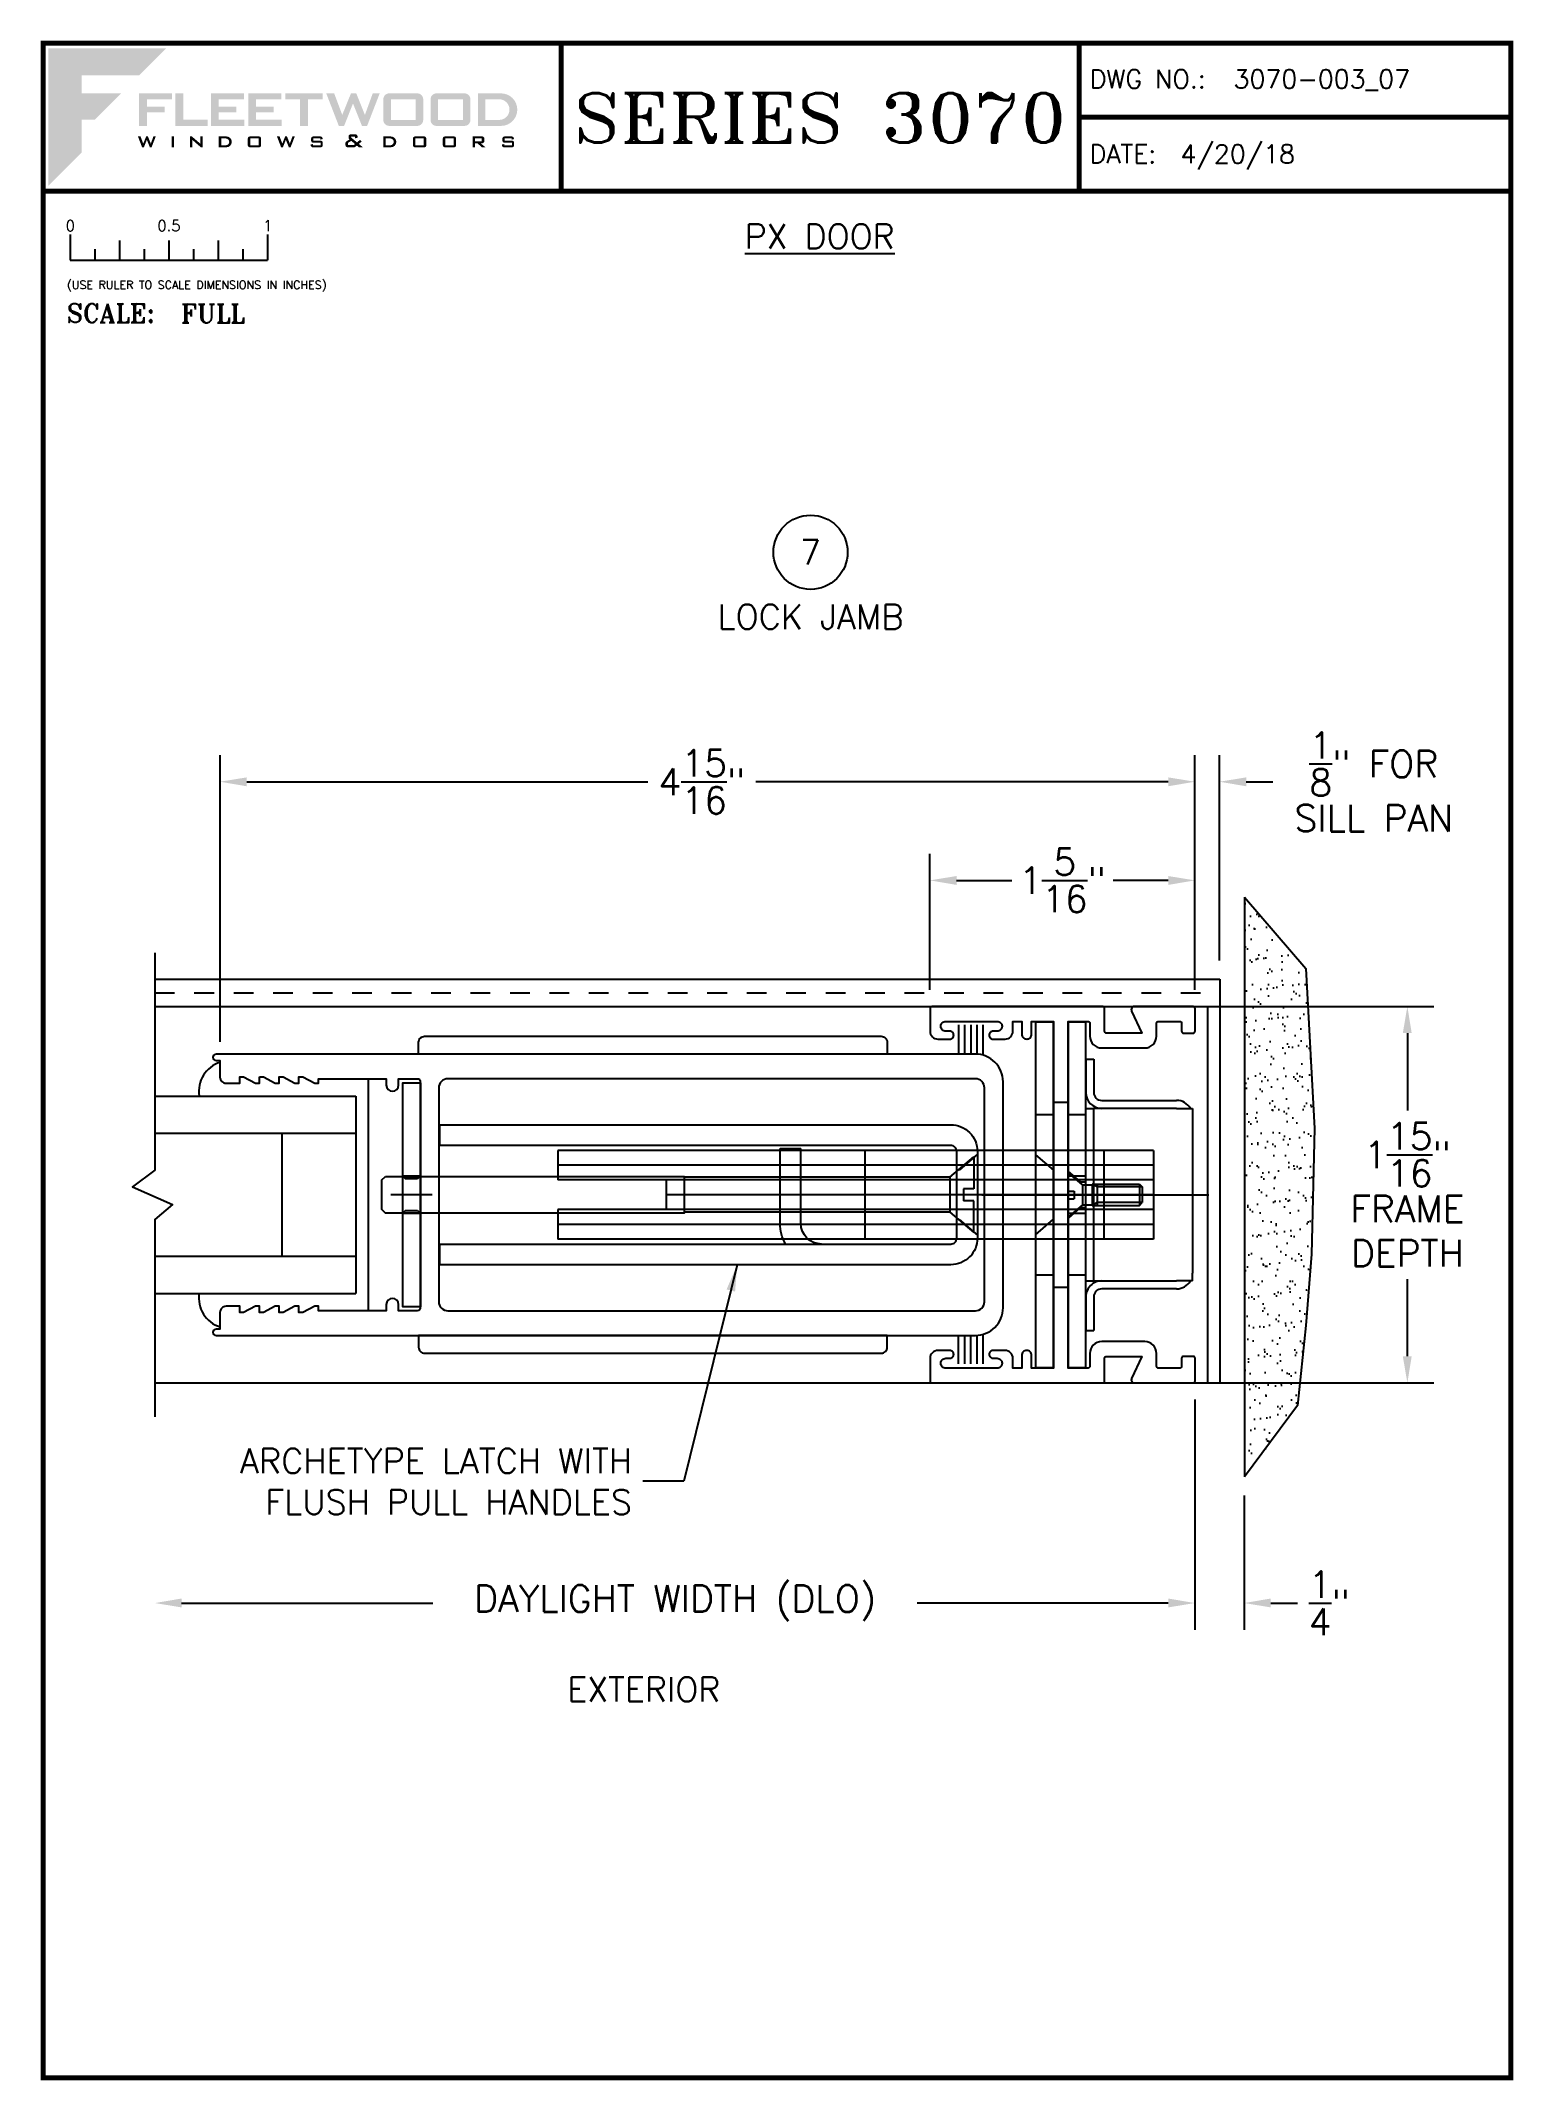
# Paper-space layout 'DETAIL 7' of a CAD drawing. Extents: x 0.3 to 7.8, y 0.1 to 10.4.
# The model-space entities are those that its viewports show. They can reach past a viewport. Long polylines and large blocks are cut down to what shows.
import ezdxf
from ezdxf.enums import TextEntityAlignment as Align

# ---------------------------------------------------------------- set-up
doc = ezdxf.new("R2010")
doc.units = 0
doc.header["$LTSCALE"] = 0.25
doc.header["$MEASUREMENT"] = 0
doc.linetypes.add('HIDDEN', pattern=[0.375, 0.25, -0.125])
doc.layers.get('0').update_dxf_attribs({"linetype": 'CONTINUOUS'})
doc.layers.get('DEFPOINTS').update_dxf_attribs({"color": 1, "linetype": 'CONTINUOUS'})
for name, color, linetype in [('DIM', 7, 'CONTINUOUS'), ('GLASS-VINYL', 7, 'CONTINUOUS'), ('MISC', 7, 'CONTINUOUS'), ('SEAL', 7, 'CONTINUOUS'), ('SILL-PAN', 7, 'CONTINUOUS'), ('STRIKE', 7, 'CONTINUOUS'), ('TEXT', 7, 'CONTINUOUS'), ('VENT', 5, 'CONTINUOUS')]:
    doc.layers.add(name, color=color, linetype=linetype)
doc.layers.add('VP', color=40, linetype='CONTINUOUS', plot=False)
doc.layers.get('VP').off()
doc.styles.add('ROMANS', font='romans')
doc.styles.add('ROMANT', font='romant')
doc.styles.add('SIMPLEX-094', font='simplex.shx', dxfattribs={"height": 0.094})
doc.styles.get("Standard").update_dxf_attribs({"font": 'simplex.shx'})
doc.dimstyles.new('FULL SCALE', dxfattribs={"dimscale": 0.75, "dimtxt": 0.18, "dimasz": 0.18, "dimexe": 0.18, "dimexo": 0.125, "dimgap": 0.09, "dimtad": 0, "dimtih": 1, "dimtoh": 1, "dimdec": 4, "dimzin": 0, "dimdsep": 46, "dimlunit": 4, "dimtxsty": 'Standard', "dimcen": 0.09, "dimadec": 0, "dimazin": 0, "dimtfac": 1, "dimtdec": 4, "dimtofl": 0, "dimtmove": 0, "dimatfit": 3, "dimfxl": 0, "dimtolj": 1, "dimtzin": 0, "dimarcsym": 0})

# ---------------------------------------------------------------- blocks, each defined once
blk = doc.blocks.new('*D71')
at = {"layer": 'DEFPOINTS', "color": 0}
for p in [(6.15, 3.657), (0.879, 3.594), (6.15, 2.531)]:
    blk.add_point(p, dxfattribs=at)
at = {"layer": 'TEXT', "color": 0, "lineweight": -2}
for p, q in [((6.15, 3.563), (6.15, 2.396)), ((1.014, 2.531), (2.287, 2.531)), ((6.015, 2.531), (4.742, 2.531))]:
    blk.add_line(p, q, dxfattribs=at)
at = {"layer": 'TEXT', "color": 0}
for points in [[(1.014, 2.554), (1.014, 2.509), (0.879, 2.531)], [(6.015, 2.554), (6.015, 2.509), (6.15, 2.531)]]:
    blk.add_solid(points, dxfattribs=at)
at = {"layer": 'TEXT', "color": 0, "insert": (3.515, 2.531), "char_height": 0.135, "attachment_point": 5}
blk.add_mtext('\\A1;DAYLIGHT WIDTH (DLO)', dxfattribs=at)
blk = doc.blocks.new('*D72')
at = {"layer": 'DEFPOINTS', "color": 0}
for p in [(6.15, 3.657), (6.4, 3.171), (6.4, 2.531)]:
    blk.add_point(p, dxfattribs=at)
at = {"layer": 'TEXT', "color": 0, "lineweight": -2}
for p, q in [((6.15, 3.563), (6.15, 2.396)), ((6.4, 3.077), (6.4, 2.396)), ((6.015, 2.531), (5.88, 2.531)), ((6.535, 2.531), (6.67, 2.531))]:
    blk.add_line(p, q, dxfattribs=at)
at = {"layer": 'TEXT', "color": 0}
for points in [[(6.015, 2.554), (6.015, 2.509), (6.15, 2.531)], [(6.535, 2.554), (6.535, 2.509), (6.4, 2.531)]]:
    blk.add_solid(points, dxfattribs=at)
at = {"layer": 'TEXT', "color": 0, "insert": (6.831, 2.531), "char_height": 0.135, "attachment_point": 5}
blk.add_mtext('\\A1;{\\H1.000000x;\\S1/4;}"', dxfattribs=at)
blk = doc.blocks.new('sectball')
blk.add_circle((0, 0), 0.125)
blk.add_attdef('NO', text='', height=0.062).set_placement((0, 0), align=Align.MIDDLE_CENTER)
for tag, p in [('LINE1', (0, -0.2588)), ('LINE2', (0, -0.3864)), ('LINE3', (0, -0.5214))]:
    blk.add_attdef(tag, text='', height=0.078).set_placement(p, align=Align.CENTER)
blk = doc.blocks.new('Fleetwood_Logo_6-10-15')
h = blk.add_hatch(color=154)
h.dxf.hatch_style = 1
h.paths.add_polyline_path([(0.2526, -0.0017), (0.0019, -0.0017), (0.0019, -0.2942), (0.0725, -0.2236), (0.0725, -0.1535), (0.1007, -0.1535), (0.1567, -0.0976), (0.0725, -0.0976), (0.0725, -0.0596), (0.1946, -0.0596)])
h = blk.add_hatch(color=251)
h.dxf.hatch_style = 1
h.paths.add_polyline_path([(0.2487, -0.1256), (0.2112, -0.1256), (0.2112, -0.1102), (0.2647, -0.1102), (0.2647, -0.0976), (0.1946, -0.0976), (0.1946, -0.1667), (0.2112, -0.1667), (0.2112, -0.1377), (0.2487, -0.1377)])
h = blk.add_hatch(color=251)
h.dxf.hatch_style = 1
h.paths.add_polyline_path([(0.2886, -0.0976), (0.272, -0.0976), (0.272, -0.1667), (0.3401, -0.1667), (0.3401, -0.1535), (0.2886, -0.1535)])
h = blk.add_hatch(color=251)
h.dxf.hatch_style = 1
h.paths.add_polyline_path([(0.4175, -0.0976), (0.3474, -0.0976), (0.3474, -0.1667), (0.4185, -0.1667), (0.4185, -0.1534), (0.364, -0.1534), (0.364, -0.1377), (0.4015, -0.1377), (0.4015, -0.1256), (0.364, -0.1256), (0.364, -0.1102), (0.4175, -0.1102)])
h = blk.add_hatch(color=251)
h.dxf.hatch_style = 1
h.paths.add_polyline_path([(0.4965, -0.0976), (0.4264, -0.0976), (0.4264, -0.1667), (0.4975, -0.1667), (0.4975, -0.1534), (0.443, -0.1534), (0.443, -0.1377), (0.4804, -0.1377), (0.4804, -0.1256), (0.443, -0.1256), (0.443, -0.1102), (0.4965, -0.1102)])
h = blk.add_hatch(color=251)
h.dxf.hatch_style = 1
h.paths.add_polyline_path([(0.5842, -0.0976), (0.5054, -0.0976), (0.5054, -0.1102), (0.5365, -0.1102), (0.5365, -0.1667), (0.5531, -0.1667), (0.5531, -0.1102), (0.5842, -0.1102)])
h = blk.add_hatch(color=251)
h.dxf.hatch_style = 1
h.paths.add_polyline_path([(0.6089, -0.0976), (0.5921, -0.0976), (0.6188, -0.1667), (0.63, -0.1667), (0.6489, -0.1192), (0.6679, -0.1667), (0.6789, -0.1667), (0.7056, -0.0976), (0.6908, -0.0976), (0.6742, -0.1433), (0.6558, -0.0976), (0.6446, -0.0976), (0.6261, -0.1433)])
h = blk.add_hatch(color=251)
h.dxf.hatch_style = 1
h.paths.add_polyline_path([(0.7853, -0.0976), (0.726, -0.0976, 0.414214), (0.7133, -0.1102), (0.7133, -0.154, 0.414214), (0.726, -0.1667), (0.7853, -0.1667, 0.414214), (0.798, -0.154), (0.798, -0.1102, 0.414214)])
h.paths.add_polyline_path([(0.7819, -0.1102), (0.7819, -0.154), (0.7294, -0.154), (0.7294, -0.1102)], flags=16)
h = blk.add_hatch(color=251)
h.dxf.hatch_style = 1
h.paths.add_polyline_path([(0.8856, -0.0976), (0.8262, -0.0976, 0.414214), (0.8136, -0.1102), (0.8136, -0.154, 0.414214), (0.8262, -0.1667), (0.8856, -0.1667, 0.414214), (0.8982, -0.154), (0.8982, -0.1102, 0.414214)])
h.paths.add_polyline_path([(0.8822, -0.1102), (0.8822, -0.154), (0.8296, -0.154), (0.8296, -0.1102)], flags=16)
h = blk.add_hatch(color=251)
h.dxf.hatch_style = 1
h.paths.add_polyline_path([(0.9632, -0.0976), (0.914, -0.0976), (0.914, -0.1667), (0.9632, -0.1667, 1)])
h.paths.add_polyline_path([(0.9301, -0.1102), (0.9593, -0.1102, -1), (0.9593, -0.154), (0.9301, -0.154)], flags=16)
h = blk.add_hatch(color=7)
h.dxf.hatch_style = 1
h.paths.add_polyline_path([(0.2301, -0.1891), (0.2251, -0.1891), (0.2196, -0.2043), (0.2134, -0.1891), (0.2097, -0.1891), (0.2035, -0.2043), (0.1978, -0.1891), (0.1922, -0.1891), (0.2011, -0.2121), (0.2048, -0.2121), (0.2112, -0.1963), (0.2175, -0.2121), (0.2212, -0.2121)])
h = blk.add_hatch(color=7)
h.dxf.hatch_style = 1
h.paths.add_polyline_path([(0.2691, -0.1891), (0.2637, -0.1891), (0.2637, -0.2118), (0.2637, -0.2121), (0.2691, -0.2121)])
h = blk.add_hatch(color=7)
h.dxf.hatch_style = 1
h.paths.add_polyline_path([(0.3077, -0.1964), (0.3259, -0.2121), (0.3298, -0.2121), (0.3298, -0.1891), (0.325, -0.1891), (0.325, -0.2047), (0.3067, -0.1891), (0.3029, -0.1891), (0.3029, -0.2121), (0.3077, -0.2121)])
h = blk.add_hatch(color=7)
h.dxf.hatch_style = 1
h.paths.add_polyline_path([(0.3801, -0.1891), (0.3637, -0.1891), (0.3637, -0.2121), (0.3801, -0.2121, 1)])
h.paths.add_polyline_path([(0.3691, -0.2079), (0.3691, -0.1933), (0.3788, -0.1933, -1), (0.3788, -0.2079)], flags=16)
h = blk.add_hatch(color=7)
h.dxf.hatch_style = 1
h.paths.add_polyline_path([(0.4537, -0.2079), (0.4537, -0.1933, 0.414214), (0.4495, -0.1891), (0.4297, -0.1891, 0.414214), (0.4255, -0.1933), (0.4255, -0.2079, 0.414214), (0.4297, -0.2121), (0.4495, -0.2121, 0.414214)])
h.paths.add_polyline_path([(0.4308, -0.2079), (0.4308, -0.1933), (0.4484, -0.1933), (0.4484, -0.2079)], flags=16)
h = blk.add_hatch(color=7)
h.dxf.hatch_style = 1
h.paths.add_polyline_path([(0.5253, -0.1891), (0.5203, -0.1891), (0.5148, -0.2043), (0.5087, -0.1891), (0.5049, -0.1891), (0.4988, -0.2043), (0.493, -0.1891), (0.4874, -0.1891), (0.4963, -0.2121), (0.5001, -0.2121), (0.5064, -0.1963), (0.5127, -0.2121), (0.5164, -0.2121)])
h = blk.add_hatch(color=7)
h.dxf.hatch_style = 1
h.paths.add_polyline_path([(0.5801, -0.1891), (0.5643, -0.1891, 0.414214), (0.56, -0.1933), (0.56, -0.1981, 0.414214), (0.5643, -0.2024), (0.58, -0.2024), (0.58, -0.2078), (0.5637, -0.2078), (0.5637, -0.2052), (0.5591, -0.2062), (0.5591, -0.2078, 0.414214), (0.5634, -0.2121), (0.5805, -0.2121, 0.414214), (0.5848, -0.2078), (0.5848, -0.2024, 0.414214), (0.5805, -0.1982), (0.5648, -0.1982), (0.5648, -0.193), (0.5798, -0.193), (0.5798, -0.1958), (0.5843, -0.1948), (0.5843, -0.1933, 0.414214)])
h = blk.add_hatch(color=7)
h.dxf.hatch_style = 1
h.paths.add_polyline_path([(0.645, -0.1913, -0.222262), (0.6447, -0.1906), (0.6447, -0.1892), (0.6535, -0.1892), (0.6535, -0.193), (0.6587, -0.1918), (0.6587, -0.189, 0.414214), (0.6544, -0.1847), (0.6437, -0.1847, 0.414214), (0.6394, -0.189), (0.6394, -0.1922, 0.222262), (0.6407, -0.1948), (0.6415, -0.1955), (0.6345, -0.1998, 0.260684), (0.6329, -0.2027), (0.6329, -0.2078, 0.414214), (0.6372, -0.2121), (0.6514, -0.2121, 0.17577), (0.6536, -0.2113), (0.657, -0.2085), (0.6614, -0.2121), (0.6699, -0.2121), (0.6613, -0.2049), (0.6676, -0.1997), (0.6637, -0.1964), (0.6574, -0.2017)])
h.paths.add_polyline_path([(0.6532, -0.2052), (0.6509, -0.2072, -0.17577), (0.6502, -0.2074), (0.6382, -0.2074), (0.6382, -0.2033, -0.260684), (0.6387, -0.2025), (0.6451, -0.1985)], flags=16)
h = blk.add_hatch(color=7)
h.dxf.hatch_style = 1
h.paths.add_polyline_path([(0.7294, -0.1891), (0.713, -0.1891), (0.713, -0.2121), (0.7294, -0.2121, 1)])
h.paths.add_polyline_path([(0.7184, -0.2079), (0.7184, -0.1933), (0.7281, -0.1933, -1), (0.7281, -0.2079)], flags=16)
h = blk.add_hatch(color=7)
h.dxf.hatch_style = 1
h.paths.add_polyline_path([(0.8045, -0.2079), (0.8045, -0.1933, 0.414214), (0.8003, -0.1891), (0.7805, -0.1891, 0.414214), (0.7763, -0.1933), (0.7763, -0.2079, 0.414214), (0.7805, -0.2121), (0.8003, -0.2121, 0.414214)])
h.paths.add_polyline_path([(0.7816, -0.2079), (0.7816, -0.1933), (0.7992, -0.1933), (0.7992, -0.2079)], flags=16)
h = blk.add_hatch(color=7)
h.dxf.hatch_style = 1
h.paths.add_polyline_path([(0.8678, -0.2079), (0.8678, -0.1933, 0.414214), (0.8636, -0.1891), (0.8438, -0.1891, 0.414214), (0.8396, -0.1933), (0.8396, -0.2079, 0.414214), (0.8438, -0.2121), (0.8636, -0.2121, 0.414214)])
h.paths.add_polyline_path([(0.8449, -0.2079), (0.8449, -0.1933), (0.8624, -0.1933), (0.8624, -0.2079)], flags=16)
h = blk.add_hatch(color=7)
h.dxf.hatch_style = 1
h.paths.add_polyline_path([(0.9277, -0.1993), (0.9277, -0.1933, 0.414214), (0.9235, -0.1891), (0.9028, -0.1891), (0.9028, -0.2121), (0.9082, -0.2121), (0.9082, -0.2035), (0.9131, -0.2035), (0.9224, -0.2121), (0.9303, -0.2121), (0.9197, -0.2035), (0.9235, -0.2035, 0.414214)])
h.paths.add_polyline_path([(0.9082, -0.1993), (0.9082, -0.1933), (0.9214, -0.1933, -0.414214), (0.9224, -0.1943), (0.9224, -0.1983, -0.414214), (0.9214, -0.1993)], flags=16)
h = blk.add_hatch(color=7)
h.dxf.hatch_style = 1
h.paths.add_polyline_path([(0.9867, -0.1982), (0.971, -0.1982), (0.971, -0.193), (0.9859, -0.193), (0.9859, -0.1958), (0.9905, -0.1948), (0.9905, -0.1933, 0.414214), (0.9863, -0.1891), (0.9705, -0.1891, 0.414214), (0.9662, -0.1933), (0.9662, -0.1981, 0.414214), (0.9705, -0.2024), (0.9862, -0.2024), (0.9862, -0.2078), (0.9699, -0.2078), (0.9699, -0.2052), (0.9653, -0.2062), (0.9653, -0.2078, 0.414214), (0.9696, -0.2121), (0.9867, -0.2121, 0.414214), (0.991, -0.2078), (0.991, -0.2024, 0.414214)])
blk = doc.blocks.new('A-SIZE_P')
at = {"const_width": 0.025}
blk.add_lwpolyline([(0.313, 0.125), (7.751, 0.125), (7.751, 10.437), (0.313, 10.437)], close=True, dxfattribs=at)
for points in [[(2.938, 10.437), (2.938, 9.687)], [(5.563, 10.437), (5.563, 9.687)], [(5.563, 10.062), (7.751, 10.062)], [(0.313, 9.687), (7.751, 9.687)]]:
    blk.add_lwpolyline(points, dxfattribs=at)
at = {"xscale": 2.387023416083395, "yscale": 2.387023416083395, "zscale": 2.387023416083395}
blk.add_blockref('Fleetwood_Logo_6-10-15', (0.334, 10.416), dxfattribs=at)
for s, style, p in [('DWG NO.:', 'SIMPLEX-094', (5.617, 10.209)), ('DATE:', 'SIMPLEX-094', (5.616, 9.829)), ('SCALE:', 'ROMANT', (0.433, 9.022))]:
    blk.add_text(s, height=0.094, dxfattribs=dict(style=style)).set_placement(p)
for tag, p, style in [('DWG_NO', (6.346, 10.209), 'SIMPLEX-094'), ('DATE', (6.077, 9.829), 'SIMPLEX-094'), ('SCALE', (1.011, 9.02), 'ROMANT')]:
    blk.add_attdef(tag, p, '', height=0.094, dxfattribs=dict(style=style))
for tag, height, style, width, p, p2 in [('DWG_NO_F', 0.094, 'SIMPLEX-094', 1.745692, (6.347, 10.209), (7.683, 10.209)), ('PRODUCT', 0.25, 'ROMANT', 1.390728, (3.001, 9.934), (5.5, 9.934))]:
    blk.add_attdef(tag, text='', height=height, dxfattribs=dict(style=style, width=width)).set_placement(p, p2, align=Align.FIT)
blk = doc.blocks.new('Full')
for p, q in [((0.137, -0.219), (0.137, -0.35)), ((0.262, -0.294), (0.262, -0.35)), ((0.387, -0.249), (0.387, -0.35)), ((0.512, -0.294), (0.512, -0.35)), ((0.637, -0.249), (0.637, -0.35)), ((0.762, -0.294), (0.762, -0.35)), ((0.887, -0.249), (0.887, -0.35)), ((1.012, -0.294), (1.012, -0.35)), ((1.137, -0.219), (1.137, -0.35)), ((0.137, -0.35), (1.137, -0.35))]:
    blk.add_line(p, q)
for s, p in [('0', (0.137, -0.219)), ('0.5', (0.637, -0.219)), ('1', (1.137, -0.219))]:
    blk.add_text(s, height=0.055).set_placement(p, align=Align.BOTTOM_CENTER)
at = {"style": 'ROMANS'}
blk.add_text('(USE RULER TO SCALE DIMENSIONS IN INCHES)', height=0.04115, dxfattribs=at).set_placement((0.12, -0.495))
blk = doc.blocks.new('*D111')
at = {"layer": 'DEFPOINTS', "color": 0}
for p in [(6.15, 6.694), (6.15, 5.545), (1.209, 5.282)]:
    blk.add_point(p, dxfattribs=at)
at = {"layer": 'DIM', "color": 0, "lineweight": -2}
for p, q in [((1.209, 5.376), (1.209, 6.829)), ((6.15, 5.639), (6.15, 6.829)), ((1.344, 6.694), (3.378, 6.694)), ((6.015, 6.694), (3.925, 6.694))]:
    blk.add_line(p, q, dxfattribs=at)
at = {"layer": 'DIM', "color": 0}
for points in [[(1.344, 6.716), (1.344, 6.671), (1.209, 6.694)], [(6.015, 6.716), (6.015, 6.671), (6.15, 6.694)]]:
    blk.add_solid(points, dxfattribs=at)
at = {"layer": 'DIM', "color": 0, "insert": (3.651, 6.694), "char_height": 0.135, "attachment_point": 5}
blk.add_mtext('\\A1;4{\\H1.000000x;\\S15/16;}"', dxfattribs=at)
blk = doc.blocks.new('*D112')
at = {"layer": 'DEFPOINTS', "color": 0}
for p in [(6.15, 6.194), (4.807, 5.545), (6.15, 5.545)]:
    blk.add_point(p, dxfattribs=at)
at = {"layer": 'DIM', "color": 0, "lineweight": -2}
for p, q in [((4.807, 5.639), (4.807, 6.329)), ((6.15, 5.639), (6.15, 6.329)), ((4.942, 6.194), (5.222, 6.194)), ((6.015, 6.194), (5.736, 6.194))]:
    blk.add_line(p, q, dxfattribs=at)
at = {"layer": 'DIM', "color": 0}
for points in [[(4.942, 6.216), (4.942, 6.171), (4.807, 6.194)], [(6.015, 6.216), (6.015, 6.171), (6.15, 6.194)]]:
    blk.add_solid(points, dxfattribs=at)
at = {"layer": 'DIM', "color": 0, "insert": (5.479, 6.194), "char_height": 0.135, "attachment_point": 5}
blk.add_mtext('\\A1;1{\\H1.000000x;\\S5/16;}"', dxfattribs=at)
blk = doc.blocks.new('*D113')
at = {"layer": 'DEFPOINTS', "color": 0}
for p in [(6.275, 6.694), (6.275, 5.694), (6.15, 5.545)]:
    blk.add_point(p, dxfattribs=at)
at = {"layer": 'DIM', "color": 0, "lineweight": -2}
for p, q in [((6.15, 5.639), (6.15, 6.829)), ((6.275, 5.788), (6.275, 6.829)), ((6.015, 6.694), (5.88, 6.694)), ((6.41, 6.694), (6.545, 6.694))]:
    blk.add_line(p, q, dxfattribs=at)
at = {"layer": 'DIM', "color": 0}
for points in [[(6.015, 6.716), (6.015, 6.671), (6.15, 6.694)], [(6.41, 6.716), (6.41, 6.671), (6.275, 6.694)]]:
    blk.add_solid(points, dxfattribs=at)
at = {"layer": 'DIM', "color": 0, "insert": (7.057, 6.694), "char_height": 0.135, "attachment_point": 5}
blk.add_mtext('\\A1;{\\H1.000000x;\\S1/8;}" FOR\\PSILL PAN', dxfattribs=at)
blk = doc.blocks.new('*D114')
at = {"layer": 'DEFPOINTS', "color": 0}
for p in [(6.14, 5.555), (6.14, 3.647), (7.227, 3.647)]:
    blk.add_point(p, dxfattribs=at)
at = {"layer": 'DIM', "color": 0, "lineweight": -2}
for p, q in [((6.234, 5.555), (7.362, 5.555)), ((7.227, 5.42), (7.227, 5.028)), ((7.227, 3.782), (7.227, 4.173)), ((6.234, 3.647), (7.362, 3.647))]:
    blk.add_line(p, q, dxfattribs=at)
at = {"layer": 'DIM', "color": 0}
for points in [[(7.204, 5.42), (7.249, 5.42), (7.227, 5.555)], [(7.204, 3.782), (7.249, 3.782), (7.227, 3.647)]]:
    blk.add_solid(points, dxfattribs=at)
at = {"layer": 'DIM', "color": 0, "insert": (7.227, 4.601), "char_height": 0.135, "attachment_point": 5}
blk.add_mtext('\\A1;1{\\H1.000000x;\\S15/16;}"\\PFRAME\\PDEPTH', dxfattribs=at)
blk = doc.blocks.new('3048 INT JAMB')
at = {"color": 1}
blk.add_lwpolyline([(0.16, 0.814), (0.16, 0.879), (0.205, 0.879), (0.205, 0.829, 0.4142136), (0.245, 0.789), (0.3055, 0.789, 0.4142136), (0.325, 0.8085), (0.325, 0.809, 0.4142136), (0.305, 0.829), (0.2845, 0.829, -0.4142136), (0.26, 0.8535), (0.26, 0.8545, -0.4142136), (0.2845, 0.879), (0.5455, 0.879, -0.4142136), (0.57, 0.8545), (0.57, 0.8535, -0.4142136), (0.5455, 0.829), (0.525, 0.829, 0.4142136), (0.505, 0.809, 0.4142136), (0.525, 0.789), (0.585, 0.789, 0.4142136), (0.625, 0.829), (0.625, 0.944, 0.4142136), (0.615, 0.954), (-0.25, 0.954, 0.4142136), (-0.26, 0.944), (-0.26, 0.829, -0.4142136), (-0.27, 0.819), (-0.448, 0.819), (-0.3965, 0.9313, 0.5466243), (-0.411, 0.954), (-0.708, 0.954, 0.4142136), (-0.718, 0.944), (-0.718, 0.829, 0.4142136), (-0.708, 0.819), (-0.66, 0.819, 0.4142136), (-0.65, 0.829), (-0.65, 0.869, -0.4142136), (-0.64, 0.879), (-0.533, 0.879, -0.4142136), (-0.523, 0.869), (-0.523, 0.804, 0.4142136), (-0.463, 0.744), (-0.245, 0.744, 0.4142136), (-0.185, 0.804), (-0.185, 0.869, -0.4142136), (-0.175, 0.879), (-0.075, 0.879), (-0.075, 0), (-0.075, -0.879), (-0.175, -0.879, -0.4142136), (-0.185, -0.869), (-0.185, -0.804, 0.4142136), (-0.245, -0.744), (-0.463, -0.744, 0.4142136), (-0.523, -0.804), (-0.523, -0.869, -0.4142136), (-0.533, -0.879), (-0.64, -0.879, -0.4142136), (-0.65, -0.869), (-0.65, -0.829, 0.4142136), (-0.66, -0.819), (-0.708, -0.819, 0.4142136), (-0.718, -0.829), (-0.718, -0.944, 0.4142136), (-0.708, -0.954), (-0.411, -0.954, 0.5466243), (-0.3965, -0.9313), (-0.448, -0.819), (-0.27, -0.819, -0.4142136), (-0.26, -0.829), (-0.26, -0.944, 0.4142136), (-0.25, -0.954), (0.615, -0.954, 0.4142136), (0.625, -0.944), (0.625, -0.829, 0.4142136), (0.585, -0.789), (0.525, -0.789, 0.4142136), (0.505, -0.809), (0.505, -0.809, 0.4142136), (0.525, -0.829), (0.5455, -0.829, -0.4142136), (0.57, -0.8535), (0.57, -0.8545, -0.4142136), (0.5455, -0.879), (0.2845, -0.879, -0.4142136), (0.26, -0.8545), (0.26, -0.8535, -0.4142136), (0.2845, -0.829), (0.305, -0.829, 0.4142136), (0.325, -0.809), (0.325, -0.8085, 0.4142136), (0.3055, -0.789), (0.245, -0.789, 0.4142136), (0.205, -0.829), (0.205, -0.879), (0.16, -0.879), (0.16, -0.814, 0.4142136), (0.135, -0.789), (0.1345, -0.789, 0.4142136), (0.11, -0.8135), (0.11, -0.879), (0, -0.879), (0, 0), (0, 0.879), (0.11, 0.879), (0.11, 0.8135, 0.4142136), (0.1345, 0.789), (0.135, 0.789, 0.4142136)], format="xyb", close=True, dxfattribs=at)
blk = doc.blocks.new('StrikePlateAssy(EX_HI)')
at = {"linetype": 'Continuous'}
for p, q in [((-0.165, 0.688), (-0.205, 0.688)), ((-0.205, 0.517), (-0.205, 0.688)), ((-0.165, 0.517), (-0.165, 0.688)), ((-0.705, 0.437), (-0.625, 0.437)), ((-0.705, 0.437), (-0.705, 0.397)), ((-0.625, 0.477), (-0.245, 0.477)), ((-0.245, 0.437), (-0.625, 0.437)), ((-0.205, 0.437), (-0.245, 0.437)), ((-0.205, 0.437), (-0.205, -0.438)), ((-0.165, 0.437), (-0.205, 0.437)), ((-0.165, 0.437), (-0.165, -0.438)), ((-0.705, -0.398), (-0.705, 0.397)), ((0.09, 0.203), (0, 0.124)), ((0.09, -0.203), (0, -0.124)), ((-0.705, -0.438), (-0.705, -0.398)), ((-0.625, -0.438), (-0.705, -0.438)), ((-0.625, -0.438), (-0.245, -0.438)), ((-0.245, -0.478), (-0.625, -0.478)), ((-0.245, -0.438), (-0.205, -0.438)), ((-0.165, -0.438), (-0.205, -0.438)), ((-0.205, -0.688), (-0.205, -0.518)), ((-0.165, -0.688), (-0.165, -0.518)), ((-0.165, -0.688), (-0.205, -0.688))]:
    blk.add_line(p, q, dxfattribs=at)
for p, q in [((0, 0.469), (-0.075, 0.469)), ((-0.075, 0.406), (-0.165, 0.406)), ((0.09, 0.406), (0, 0.406)), ((-0.147, 0.051), (-0.075, 0.113)), ((-0.138, 0.065), (-0.075, 0.12)), ((-0.075, 0.113), (-0.075, 0.02)), ((-0.436, 0.054), (-0.45, 0.04)), ((-0.45, 0.04), (-0.222, 0.04)), ((-0.45, -0.04), (-0.45, 0.04)), ((-0.197, 0.054), (-0.436, 0.054)), ((-0.436, -0.054), (-0.436, 0.054)), ((0.013, 0), (-0.23, 0)), ((-0.222, 0.04), (-0.197, 0.054)), ((-0.222, -0.054), (-0.222, 0.054)), ((-0.197, -0.054), (-0.197, 0.054)), ((-0.147, 0.051), (-0.197, 0.051)), ((-0.165, 0.095), (-0.165, -0.095)), ((-0.165, 0.095), (-0.075, 0.095)), ((-0.138, 0.065), (-0.165, 0.065)), ((-0.147, -0.051), (-0.147, 0.051)), ((-0.075, 0.02), (-0.105, 0.02)), ((-0.105, -0.019), (-0.105, 0.02)), ((0.173, 0), (-0.07, 0)), ((-0.044, 0), (-0.788, 0)), ((-0.45, -0.04), (-0.222, -0.04)), ((-0.436, -0.054), (-0.45, -0.04)), ((-0.197, -0.054), (-0.436, -0.054)), ((-0.222, -0.04), (-0.197, -0.054)), ((-0.147, -0.051), (-0.197, -0.051)), ((-0.138, -0.065), (-0.165, -0.065)), ((-0.165, -0.095), (-0.075, -0.095)), ((-0.147, -0.051), (-0.075, -0.112)), ((-0.138, -0.065), (-0.075, -0.12)), ((-0.075, -0.019), (-0.105, -0.019)), ((-0.075, -0.112), (-0.075, -0.019)), ((-0.075, -0.406), (-0.165, -0.406)), ((0.09, -0.406), (0, -0.406)), ((0, -0.469), (-0.075, -0.469))]:
    blk.add_line(p, q)
for points in [[(-0.165, -0.875), (-0.075, -0.875), (-0.075, 0.875), (-0.165, 0.875)], [(0, -0.875), (0.09, -0.875), (0.09, 0.875), (0, 0.875)]]:
    blk.add_lwpolyline(points, close=True)
for centre, radius, start, end in [((-0.245, 0.517), 0.08, 270, 0), ((-0.245, 0.517), 0.04, 270, 0), ((-0.625, 0.397), 0.08, 90, 150), ((-0.625, -0.398), 0.08, 210, 270), ((-0.245, -0.518), 0.08, 0, 90), ((-0.245, -0.518), 0.04, 0, 90)]:
    blk.add_arc(centre, radius, start, end, dxfattribs=at)
blk = doc.blocks.new('3767 LEADSILE')
for points in [[(3.769, -0.597), (3.749, -0.597), (3.689, -0.565), (3.669, -0.565), (3.669, -0.597), (3.649, -0.597), (3.589, -0.565), (3.569, -0.565), (3.569, -0.597), (3.549, -0.597), (3.489, -0.565), (3.469, -0.565), (3.469, -0.588), (3.126, -0.588), (3.126, -0.556, 1), (3.064, -0.556), (3.064, -0.588), (2.969, -0.588, -0.414214), (2.954, -0.573), (2.954, 0.573, -0.414214), (2.969, 0.588), (3.064, 0.588), (3.064, 0.556, 1), (3.126, 0.556), (3.126, 0.588), (3.469, 0.588), (3.469, 0.565), (3.489, 0.565), (3.549, 0.597), (3.569, 0.597), (3.569, 0.565), (3.589, 0.565), (3.649, 0.597), (3.669, 0.597), (3.669, 0.565), (3.689, 0.565), (3.749, 0.597), (3.769, 0.597), (3.769, 0.565), (3.789, 0.565), (3.849, 0.597), (3.869, 0.597), (3.869, 0.565), (3.938, 0.565, 0.414214), (3.969, 0.596), (3.969, 0.681), (3.989, 0.681, 1), (3.989, 0.713), (0.14, 0.713, 0.414214), (0, 0.573), (0, -0.573, 0.414214), (0.14, -0.713), (3.989, -0.713, 1), (3.989, -0.681), (3.969, -0.681), (3.969, -0.596, 0.414214), (3.938, -0.565), (3.869, -0.565), (3.869, -0.597), (3.849, -0.597), (3.789, -0.565), (3.769, -0.565)], [(2.814, -0.588, 0.414214), (2.86, -0.542), (2.86, 0.542, 0.414214), (2.814, 0.588), (0.14, 0.588, 0.414214), (0.094, 0.542), (0.094, -0.542, 0.414214), (0.14, -0.588)]]:
    blk.add_lwpolyline(points, format="xyb", close=True)
blk = doc.blocks.new('ARCHETYPE LATCH')
for p, q in [((-0.631, 0.225), (2.389, 0.225)), ((-0.631, 0.225), (-0.631, -0.225)), ((-0.381, -0.225), (-0.381, 0.225)), ((0.831, -0.225), (0.831, 0.225)), ((1.262, 0.235), (1.157, 0.235)), ((1.157, -0.145), (1.157, 0.235)), ((1.262, -0.145), (1.262, 0.235)), ((2.389, 0.225), (2.389, 0.075)), ((-0.631, 0.15), (2.389, 0.15)), ((0.28, 0.193), (0.28, 0.03)), ((0.401, 0.089), (0.28, 0.193)), ((-0.631, 0.075), (2.389, 0.075)), ((-0.631, 0), (1.837, 0)), ((0.28, 0.03), (0.333, 0.03)), ((0.333, 0.03), (0.333, -0.03)), ((0.401, 0.089), (1.749, 0.089)), ((0.401, 0.089), (0.401, -0.089)), ((1.837, -0.075), (1.837, 0.075)), ((-0.631, -0.075), (2.389, -0.075)), ((0.28, -0.192), (0.28, -0.03)), ((0.28, -0.03), (0.333, -0.03)), ((0.401, -0.089), (0.28, -0.192)), ((0.401, -0.089), (1.749, -0.089)), ((2.389, -0.075), (2.389, -0.225)), ((-0.631, -0.15), (2.389, -0.15))]:
    blk.add_line(p, q)
at = {"ltscale": 0.5}
for p, q in [((0.262, 0.206), (0.355, 0.125)), ((3.085, 0.095), (3.175, 0.095)), ((3.085, 0.095), (3.1, 0.08)), ((3.1, 0.08), (3.16, 0.08)), ((3.175, 0.095), (3.16, 0.08)), ((3.1, -0.08), (3.085, -0.095)), ((3.085, -0.095), (3.175, -0.095)), ((3.16, -0.08), (3.1, -0.08)), ((3.16, -0.08), (3.175, -0.095)), ((0.355, -0.125), (0.262, -0.205))]:
    blk.add_line(p, q, dxfattribs=at)
at = {"ltscale": 0.3}
for p, q in [((0.239, 0), (-0.021, 0)), ((0.401, 0), (1.036, 0)), ((3.025, 0), (3.235, 0))]:
    blk.add_line(p, q, dxfattribs=at)
for points in [[(3.064, 0.803), (0.749, 0.803, 0.414214), (0.719, 0.773), (0.719, 0.713), (3.094, 0.713), (3.094, 0.773, 0.414214)], [(3.064, -0.803), (0.749, -0.803, -0.414214), (0.719, -0.773), (0.719, -0.713), (3.094, -0.713), (3.094, -0.773, -0.414214)]]:
    blk.add_lwpolyline(points, format="xyb", close=True)
for points in [[(3.085, -0.568), (3.175, -0.568), (3.175, 0.568), (3.085, 0.568)], [(3.262, 0.093), (1.749, 0.093), (1.749, -0.093), (3.262, -0.093), (3.28, -0.075), (3.28, 0.075)]]:
    blk.add_lwpolyline(points, close=True)
blk.add_lwpolyline([(0.397, -0.355), (2.987, -0.355), (2.987, -0.25), (0.397, -0.25, -0.414214), (0.367, -0.22), (0.367, 0.22, -0.414214), (0.397, 0.25), (2.987, 0.25), (2.987, 0.355), (0.397, 0.355, 0.414214), (0.262, 0.22), (0.262, -0.22, 0.414214), (0.397, -0.355), (1.052, -0.355)], format="xyb")
blk.add_lwpolyline([(-0.631, -0.225), (2.389, -0.225)])
for radius, start in [(0.105, 270), (0.21, 330)]:
    blk.add_arc((1.052, -0.145), radius, start, 360)
blk = doc.blocks.new('*U104')
at = {"xscale": -1}
blk.add_blockref('ARCHETYPE LATCH', (-0.123, 0), dxfattribs=at)
at = {"rotation": 180}
blk.add_blockref('3767 LEADSILE', (-0.255, 0), dxfattribs=at)

msp = doc.modelspace()

# ---------------------------------------------------------------- hatches: boundary and pattern name
at = {"layer": 'MISC'}
h = msp.add_hatch(dxfattribs=at)
h.set_pattern_fill('AR-SAND', color=256, scale=0.06, style=0)
h.paths.add_polyline_path([(20.158, 19.001), (20.114, 19.812), (19.802, 20.174), (19.802, 17.235), (20.071, 17.597), (20.114, 18.003), (20.143, 18.364)])

# ---------------------------------------------------------------- linework, layer by layer
at = {"layer": 'GLASS-VINYL', "color": 7}
for p, q in [((15.363, 18.077), (15.363, 19.253)), ((14.28, 19.165), (15.298, 19.165)), ((15.298, 19.165), (15.298, 18.165)), ((14.28, 18.978), (15.298, 18.978)), ((14.923, 18.978), (14.923, 18.353)), ((14.28, 18.353), (15.298, 18.353)), ((14.28, 18.165), (15.298, 18.165))]:
    msp.add_line(p, q, dxfattribs=at)
at = {"layer": 'GLASS-VINYL'}
for points in [[(14.043, 19.891), (14.043, 18.79), (13.929, 18.706), (14.133, 18.615), (14.043, 18.54), (14.043, 17.54)], [(14.28, 19.891), (14.28, 18.79), (14.166, 18.706), (14.37, 18.615), (14.28, 18.54), (14.28, 17.54)]]:
    msp.add_lwpolyline(points, dxfattribs=at)
at = {"layer": 'GLASS-VINYL', "color": 7}
for centre, start, end in [((14.656, 19.19), 107.3542, 189.2403), ((14.656, 18.141), 170.7597, 252.6458)]:
    msp.add_arc(centre, 0.153, start, end, dxfattribs=at)
at = {"layer": 'MISC'}
msp.add_line((19.802, 20.174), (19.802, 17.235), dxfattribs=at)
msp.add_lwpolyline([(19.802, 20.174), (20.114, 19.812), (20.158, 19.001), (20.143, 18.364), (20.114, 18.003), (20.071, 17.597), (19.802, 17.235)], dxfattribs=at)
at = {"layer": 'SEAL', "color": 7}
for p, q in [((18.353, 19.526), (18.353, 19.378)), ((18.384, 19.526), (18.384, 19.378)), ((18.415, 19.526), (18.415, 19.378)), ((18.446, 19.526), (18.446, 19.378)), ((18.477, 19.526), (18.477, 19.378)), ((18.354, 17.808), (18.354, 17.952)), ((18.385, 17.808), (18.385, 17.952)), ((18.416, 17.808), (18.416, 17.952)), ((18.447, 17.808), (18.447, 17.952)), ((18.478, 17.808), (18.478, 17.952))]:
    msp.add_line(p, q, dxfattribs=at)
at = {"layer": 'SILL-PAN'}
for p, q in [((14.28, 19.758), (19.677, 19.758)), ((19.677, 19.758), (19.677, 17.711)), ((14.28, 19.619), (19.677, 19.619)), ((19.615, 19.619), (19.615, 17.711)), ((14.28, 17.711), (19.677, 17.711))]:
    msp.add_line(p, q, dxfattribs=at)
at = {"layer": 'SILL-PAN', "linetype": 'HIDDEN'}
msp.add_line((14.28, 19.689), (19.677, 19.689), dxfattribs=at)

# ---------------------------------------------------------------- block references
at = {"rotation": 180}
msp.add_blockref('3048 INT JAMB', (18.834, 18.665), dxfattribs=at)
at = {"layer": 'STRIKE', "rotation": 180}
msp.add_blockref('StrikePlateAssy(EX_HI)', (18.834, 18.665), dxfattribs=at)
at = {"layer": 'VENT'}
msp.add_blockref('*U104', (18.834, 18.665), dxfattribs=at)

psp = doc.layouts.new('DETAIL 7')

# ---------------------------------------------------------------- block references
at = {"layer": 'DIM'}
ref = psp.add_blockref('A-SIZE_P', (0, 0), dxfattribs=at)
ref.add_attrib('DATE', '4/20/18', (6.07741, 9.82884), dxfattribs={"layer": '0', "height": 0.094, "style": 'SIMPLEX-094'})
ref.add_attrib('SCALE', 'FULL', (1.01101, 9.02035), dxfattribs={"layer": '0', "height": 0.094, "style": 'ROMANT'})
ref.add_attrib('PRODUCT', 'SERIES 3070', dxfattribs={"layer": '0', "height": 0.25, "style": 'ROMANT', "width": 0.981308}).set_placement((3.0005, 9.93352), (5.5005, 9.93352), align=Align.FIT)
ref.add_attrib('DWG_NO', '3070-003_07', (6.34634, 10.20879), dxfattribs={"layer": '0', "height": 0.094, "style": 'SIMPLEX-094'})
psp.add_blockref('Full', (0.313, 9.687), dxfattribs=at)
at = {"layer": 'TEXT'}
ref = psp.add_blockref('sectball', (4.20206, 7.85711), dxfattribs=dict(at, xscale=1.503999999999991, yscale=1.503999999999991, zscale=1.503999999999991))
ref.add_attrib('NO', '7', dxfattribs={"layer": '0', "height": 0.125}).set_placement((4.20206, 7.85711), align=Align.MIDDLE_CENTER)
ref.add_attrib('LINE1', 'LOCK JAMB', dxfattribs={"layer": '0', "height": 0.125}).set_placement((4.20206, 7.46783), align=Align.CENTER)

# ---------------------------------------------------------------- texts
psp.add_text('EXTERIOR', height=0.124, dxfattribs=at).set_placement((2.9695, 2.0317))
at = {"layer": 'TEXT', "insert": (4.24875, 9.45838), "char_height": 0.124, "width": 1.2194, "attachment_point": 5}
psp.add_mtext('{\\LPX DOOR}', dxfattribs=at)
at = {"layer": 'TEXT', "insert": (3.29767, 3.14705), "char_height": 0.125, "attachment_point": 6}
psp.add_mtext('ARCHETYPE LATCH WITH\\PFLUSH PULL HANDLES', dxfattribs=at)

# ---------------------------------------------------------------- dimensions: what is measured, and where the dimension line sits
at = {"layer": 'DIM'}
dim = psp.add_linear_dim(base=(6.2755, 6.69397), p1=(6.1505, 5.54497), p2=(6.2755, 5.69397), text='<> FOR\\PSILL PAN', dimstyle='FULL SCALE', dxfattribs=at)
dim.commit()
dim.dimension.update_dxf_attribs({"geometry": '*D113', "text_midpoint": (7.05657, 6.69397)})
dim = psp.add_linear_dim(base=(6.1505, 6.69397), p1=(1.209, 5.28197), p2=(6.1505, 5.54497), dimstyle='FULL SCALE', dxfattribs=at)
dim.commit()
dim.dimension.update_dxf_attribs({"geometry": '*D111', "text_midpoint": (3.65146, 6.69397), "dimtype": 160})
dim = psp.add_linear_dim(base=(6.1505, 6.19397), p1=(4.8075, 5.54497), p2=(6.1505, 5.54497), dimstyle='FULL SCALE', dxfattribs=at)
dim.commit()
dim.dimension.update_dxf_attribs({"geometry": '*D112', "text_midpoint": (5.479, 6.19397)})
dim = psp.add_linear_dim(base=(7.22665, 3.64697), p1=(6.1405, 5.55497), p2=(6.1405, 3.64697), angle=90, text='<>\\PFRAME\\PDEPTH', dimstyle='FULL SCALE', dxfattribs=at)
dim.commit()
dim.dimension.update_dxf_attribs({"geometry": '*D114', "text_midpoint": (7.22665, 4.60097)})
at = {"layer": 'TEXT'}
dim = psp.add_linear_dim(base=(6.1505, 2.53136), p1=(0.87877, 3.59394), p2=(6.1505, 3.65697), text='DAYLIGHT WIDTH (DLO)', dimstyle='FULL SCALE', override={"dimse1": 1}, dxfattribs=at)
dim.commit()
dim.dimension.update_dxf_attribs({"geometry": '*D71', "text_midpoint": (3.51463, 2.53136)})
dim = psp.add_linear_dim(base=(6.4005, 2.53136), p1=(6.1505, 3.65697), p2=(6.4005, 3.171), dimstyle='FULL SCALE', dxfattribs=at)
dim.commit()
dim.dimension.update_dxf_attribs({"geometry": '*D72', "text_midpoint": (6.83121, 2.53136)})

# ---------------------------------------------------------------- leaders
psp.add_leader([(3.8303, 4.24597), (3.5602, 3.14912), (3.35207, 3.14912)], dimstyle='FULL SCALE', dxfattribs=at)

# ---------------------------------------------------------------- viewports
at = {"layer": 'VP'}
psp.add_viewport(center=(3.79327, 4.63318), size=(6.11895, 3.0789394), view_center_point=(17.19456, 18.69767), view_height=3.0789394, dxfattribs=at)

doc.saveas('drawing.dxf')
